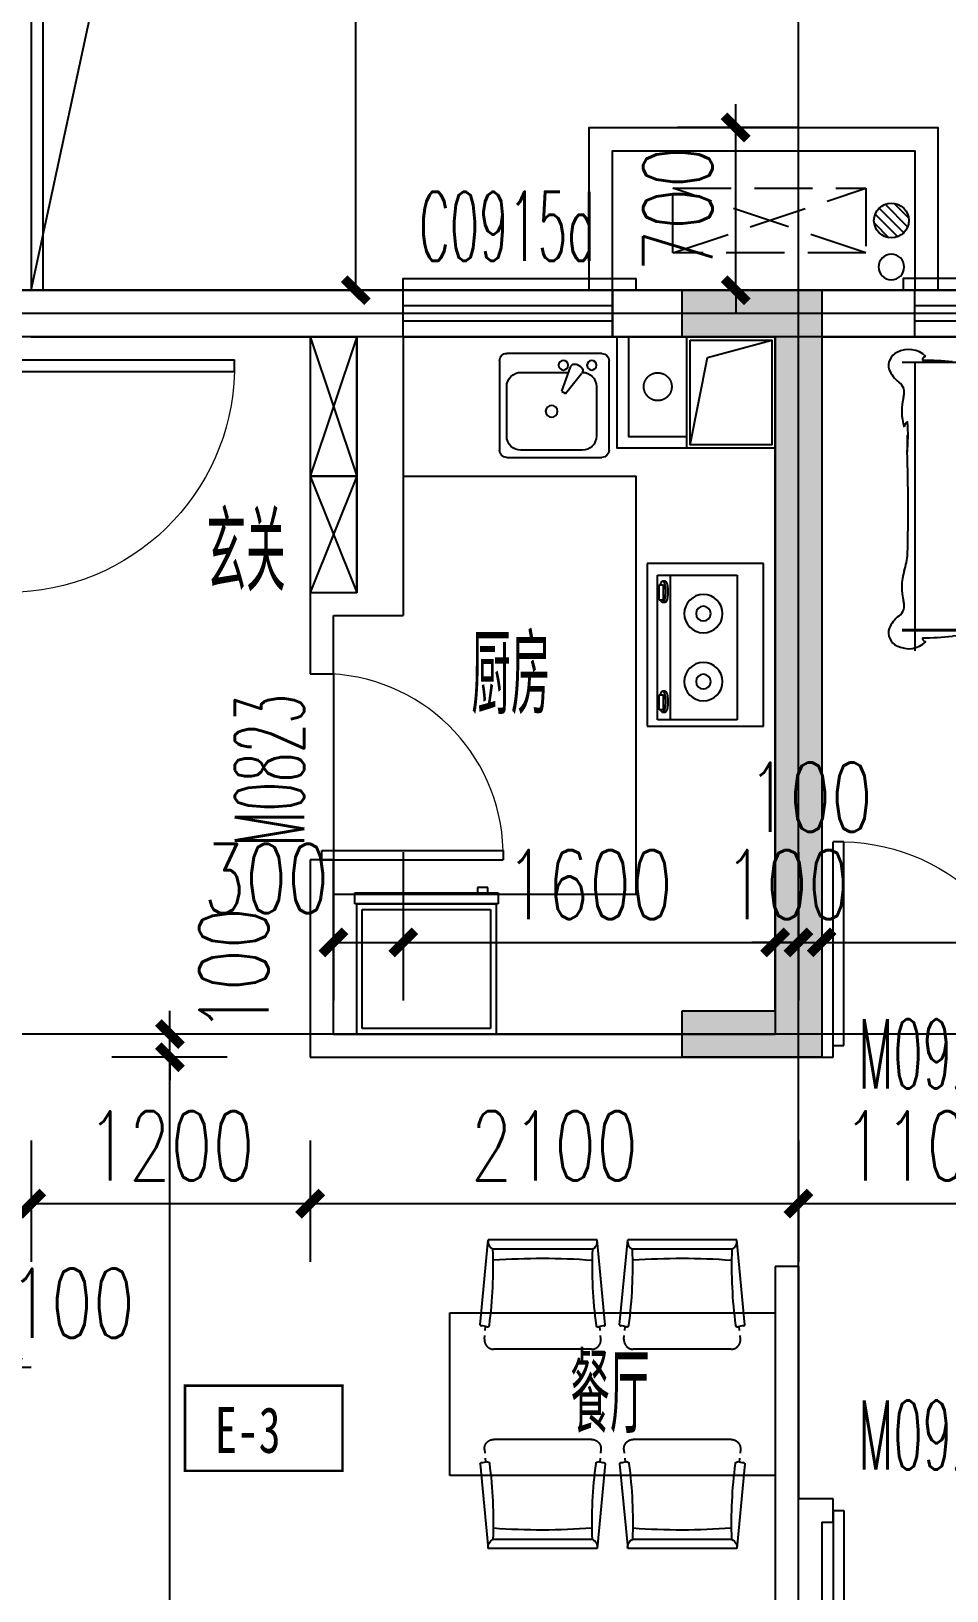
# Model space of a CAD drawing. Extents: x -129588 to 17450, y 1144 to 109436.
# Drawn here: x -37214 to -33276, y 19103 to 25813 of the extents above; entities that cross this region are included whole.
import ezdxf

# ---------------------------------------------------------------- set-up
doc = ezdxf.new("R2010")
doc.units = 0
doc.header["$LTSCALE"] = 1000
doc.header["$MEASUREMENT"] = 0
doc.linetypes.add('DASH', pattern=[0.35, 0.25, -0.1])
doc.linetypes.add('PS', pattern=[3200, 1500, -200, 1500])
for name, color, linetype in [('_S-空调立管', 7, 'Continuous'), ('A-Lvtry', 5, 'Continuous'), ('A-洞口', 105, 'Continuous'), ('A-烟气道', 105, 'Continuous'), ('A-空调室外机', 5, 'DASH'), ('A-第三道尺寸线', 105, 'Continuous'), ('A-线脚看线', 9, 'Continuous'), ('DOTE', 16, 'Continuous'), ('NL', 5, 'Continuous'), ('PS', 6, 'PS'), ('PUB_HATCH', 8, 'Continuous'), ('PUB_TEXT', 7, 'Continuous'), ('WALL', 2, 'Continuous'), ('WINDOW', 4, 'Continuous'), ('WINDOW_TEXT', 7, 'Continuous'), ('剪力墙', 6, 'Continuous'), ('商业', 2, 'Continuous'), ('户型标示', 7, 'Continuous'), ('栏杆', 142, 'Continuous')]:
    doc.layers.add(name, color=color, linetype=linetype)
for name, color, linetype, plot in [('A-area(算全面积)', 21, 'Continuous', False), ('A-area(算半面积)', 23, 'Continuous', False), ('A-FUR', 8, 'Continuous', False)]:
    doc.layers.add(name, color=color, linetype=linetype, plot=plot)
doc.styles.add('_TCH_DIM_T3', font='SIMPLEX.shx', dxfattribs={"width": 0.705882, "bigfont": 'GBCBIG.shx'})
doc.styles.add('_TCH_WINDOW', font='SIMPLEX.shx', dxfattribs={"width": 0.7, "height": 3.5, "bigfont": 'GBCBIG.shx'})
doc.styles.get("Standard").update_dxf_attribs({"font": 'gbenor.shx', "width": 0.7, "bigfont": 'gbcbig.shx'})
doc.styles.add('黑体', font='simhei.ttf', dxfattribs={"width": 0.7})
doc.dimstyles.new('_TCH_ARCH&&100', dxfattribs={"dimtxt": 297.5, "dimasz": 100, "dimexe": 250, "dimexo": 300, "dimgap": 100, "dimtad": 1, "dimdec": 0, "dimzin": 0, "dimdsep": 46, "dimtxsty": '_TCH_DIM_T3', "dimblk": 'ARCHTICK', "dimcen": 0.09, "dimclrt": 7, "dimazin": 2, "dimtfac": 1, "dimtdec": 0, "dimtix": 1, "dimtmove": 2, "dimatfit": 3, "dimfxl": 0, "dimtolj": 1, "dimtzin": 0, "dimarcsym": 0})

# ---------------------------------------------------------------- blocks, each defined once
blk = doc.blocks.new('jgjlq030328')
at = {"layer": 'PUB_HATCH'}
blk.add_hatch(color=256, dxfattribs=at).paths.add_polyline_path([(-280735, 13911.9), (-280335, 13911.9), (-280335, 16811.9), (-280735, 16811.9), (-280735, 17011.9), (-280135, 17011.9), (-280135, 13711.9), (-280335, 13711.9), (-280735, 13711.9)])
at = {"layer": '剪力墙'}
blk.add_lwpolyline([(-280735, 13911.9), (-280335, 13911.9), (-280335, 16811.9), (-280735, 16811.9), (-280735, 17011.9), (-280135, 17011.9), (-280135, 13711.9), (-280335, 13711.9), (-280735, 13711.9)], close=True, dxfattribs=at)
blk = doc.blocks.new('zhouxianssceng0329')
at = {"layer": 'DOTE'}
for p, q in [((-33913.7, 132089.9), (-33913.7, 156469.4)), ((-3313.7, 143398.2), (-44988.6, 143398.2)), ((5501.3, 143298.2), (-44988.6, 143298.2)), ((5501.3, 140298.2), (-44988.6, 140298.2))]:
    blk.add_line(p, q, dxfattribs=at)
blk = doc.blocks.new('_ArchTick')
at = {"color": 0, "linetype": 'ByBlock', "const_width": 0.4}
blk.add_lwpolyline([(-0.5, -0.5), (0.5, 0.5)], dxfattribs=at)
blk = doc.blocks.new('*D1005')
at = {"layer": 'A-第三道尺寸线', "color": 0, "lineweight": -2, "transparency": 16777216}
for p, q in [((-1470.7, 164566.5), (-1470.7, 165151.6)), ((-1370.7, 164566.5), (-1370.7, 165151.6)), ((-1470.7, 164901.6), (-1570.7, 164901.6)), ((-1470.7, 164901.6), (-1370.7, 164901.6)), ((-1370.7, 164901.6), (-1270.7, 164901.6))]:
    blk.add_line(p, q, dxfattribs=at)
at = {"layer": 'Defpoints', "color": 0, "transparency": 16777216}
for p in [(-1370.7, 164901.6), (-1470.7, 164266.5), (-1370.7, 164266.5)]:
    blk.add_point(p, dxfattribs=at)
at = {"layer": 'A-第三道尺寸线', "color": 0, "lineweight": -2, "transparency": 16777216, "xscale": 100, "yscale": 100, "zscale": 100}
blk.add_blockref('_ArchTick', (-1470.7, 164901.6), dxfattribs=at)
at = {"layer": 'A-第三道尺寸线', "color": 0, "lineweight": -2, "transparency": 16777216, "xscale": 100, "yscale": 100, "zscale": 100, "rotation": 180}
blk.add_blockref('_ArchTick', (-1370.7, 164901.6), dxfattribs=at)
at = {"layer": 'A-第三道尺寸线', "color": 7, "transparency": 16777216, "insert": (-1095.7, 165176.6), "char_height": 297.5, "attachment_point": 5, "style": '_TCH_DIM_T3'}
blk.add_mtext('\\A1;100', dxfattribs=at)
blk = doc.blocks.new('zt1')
at = {"layer": 'A-Lvtry', "linetype": 'Continuous'}
for p, q in [((-700, 0), (0, 0)), ((-700, -500), (-700, 0)), ((0, 0), (0, -500)), ((0, -500), (-700, -500))]:
    blk.add_line(p, q, dxfattribs=at)
at = {"layer": 'A-Lvtry'}
for p, q in [((-673.5, -113.1), (-673.5, -455.5)), ((-50.7, -113.1), (-673.5, -113.1)), ((-50.7, -455.5), (-50.7, -113.1)), ((-673.5, -399.8), (-50.7, -399.8)), ((-673.5, -455.5), (-50.7, -455.5)), ((-640.9, -422.1), (-640.8, -433.8)), ((-565.7, -431.5), (-630.4, -431.5)), ((-630.4, -431.5), (-630.4, -448.2)), ((-630.4, -448.2), (-565.7, -448.2)), ((-565.7, -448.2), (-565.7, -431.5)), ((-549.1, -423.2), (-549.1, -433.7)), ((-167.9, -422.1), (-167.8, -433.8)), ((-157.4, -431.5), (-157.4, -448.2)), ((-92.7, -431.5), (-157.4, -431.5)), ((-157.4, -448.2), (-92.7, -448.2)), ((-92.7, -448.2), (-92.7, -431.5)), ((-76.1, -423.2), (-76.1, -433.7))]:
    blk.add_line(p, q, dxfattribs=at)
for points in [[(-549.1, -423.2, 0.259034), (-551, -419.8, 0.076276), (-562.5, -414.9, 0.036515), (-576.1, -412.4, 0.026615), (-594.9, -411.4, 0.026615), (-613.8, -412.4, 0.036515), (-627.3, -414.9, 0.076276), (-638.9, -419.8, 0.259034), (-640.8, -423.2, 0.078462), (-640.6, -424.5, 0.056762)], [(-549.1, -433.7, 0.259034), (-551, -430.3, 0.076276), (-562.5, -425.4, 0.036515), (-576.1, -422.9, 0.026615), (-594.9, -421.9, 0.026615), (-613.8, -422.9, 0.036515), (-627.3, -425.4, 0.076276), (-638.9, -430.3, 0.259034), (-640.8, -433.7, 0.259034), (-638.9, -437.2, 0.056762), (-630.4, -441.2, 0.036515)], [(-565.7, -442.9, 0.008736), (-562.5, -442.1, 0.076276), (-551, -437.2, 0.259034), (-549.1, -433.7, 0.259034)], [(-76.1, -423.2, 0.259034), (-78, -419.8, 0.076276), (-89.5, -414.9, 0.036515), (-103.1, -412.4, 0.026615), (-121.9, -411.4, 0.026615), (-140.8, -412.4, 0.036515), (-154.3, -414.9, 0.076276), (-165.9, -419.8, 0.259034), (-167.8, -423.2, 0.078462), (-167.6, -424.5, 0.056762)], [(-76.1, -433.7, 0.259034), (-78, -430.3, 0.076276), (-89.5, -425.4, 0.036515), (-103.1, -422.9, 0.026615), (-121.9, -421.9, 0.026615), (-140.8, -422.9, 0.036515), (-154.3, -425.4, 0.076276), (-165.9, -430.3, 0.259034), (-167.8, -433.7, 0.259034), (-165.9, -437.2, 0.056762), (-157.4, -441.2, 0.036515)], [(-92.7, -442.9, 0.008736), (-89.5, -442.1, 0.076276), (-78, -437.2, 0.259034), (-76.1, -433.7, 0.259034)]]:
    blk.add_lwpolyline(points, format="xyb", dxfattribs=at)
at = {"layer": 'A-Lvtry', "linetype": 'Continuous'}
for centre, radius in [((-508.4, -258.5), 82.5), ((-215.8, -258.5), 82.5), ((-508.4, -258.5), 31.6), ((-215.8, -258.5), 31.6)]:
    blk.add_circle(centre, radius, dxfattribs=at)
at = {"layer": 'A-Lvtry', "width": 0.8, "flags": 9}
for tag in ['YSIZE', 'XSIZE']:
    blk.add_attdef(tag, (-350, 0), '', height=0.5, dxfattribs=at)
blk = doc.blocks.new('t4')
at = {"layer": 'A-Lvtry'}
for p, q in [((3876545.3, 2552259.6), (3876931.4, 2552259.6)), ((3876514.8, 2551819.5), (3876514.8, 2552229.1)), ((3876819.6, 2552205.6), (3876606.3, 2552205.6)), ((3876961.9, 2552229.1), (3876961.9, 2551819.5)), ((3876545.3, 2552144.6), (3876545.3, 2551880.5)), ((3876790.3, 2552072.2), (3876875.1, 2552142)), ((3876913.8, 2552122.3), (3876905.6, 2552136.5)), ((3876800.4, 2552054.6), (3876790.3, 2552072.2)), ((3876903.3, 2552093.1), (3876800.4, 2552054.6)), ((3876880.6, 2551880.5), (3876880.6, 2552084.6)), ((3876931.4, 2551789), (3876545.3, 2551789)), ((3876606.3, 2551819.5), (3876819.6, 2551819.5))]:
    blk.add_line(p, q, dxfattribs=at)
for centre, major_axis, start_param, end_param in [((3876545.3, 2552229.1), (-21.6, 21.6), -0.785398, 0.785398), ((3876931.4, 2552229.1), (-21.6, 21.6), 3.926991, 5.497787), ((3876606.3, 2552144.6), (-43.1, 43.1), -0.785398, 0.785398), ((3876819.6, 2552144.6), (43.1, 43.1), 5.497787, 7.068583), ((3876911.1, 2552185.3), (-14.4, 14.4), 4.712389, 10.995574), ((3876888, 2552126.3), (14.4, 14.4), 6.021386, 7.757331), ((3876896.2, 2552112.2), (-14.4, 14.4), 2.714645, 4.45059), ((3876911.1, 2552063.4), (14.4, 14.4), 6.283185283893945, 12.56637059107353), ((3876713, 2552012.6), (18, 18), 6.283185283897186, 12.56637059107677), ((3876606.3, 2551880.5), (-43.1, 43.1), 0.785398, 2.356194), ((3876819.6, 2551880.5), (-43.1, 43.1), 2.356194, 3.926991), ((3876545.3, 2551819.5), (21.6, 21.6), 2.356194, 3.926991), ((3876931.4, 2551819.5), (-21.6, 21.6), 2.356194, 3.926991)]:
    blk.add_ellipse(centre, major_axis=major_axis, ratio=1, start_param=start_param, end_param=end_param, dxfattribs=at)
blk = doc.blocks.new('BX1')
at = {"layer": 'A-Lvtry'}
for p, q in [((-560, 8), (-607.7, 8)), ((-607.7, 8), (-607.7, -608)), ((-560, -608), (-560, 8)), ((0, 0), (-560, 0)), ((0, -600), (0, 0)), ((-560, 0), (-560, -600)), ((-24, -24), (-536, -24)), ((-536, -24), (-536, -576)), ((-24, -576), (-24, -24)), ((-631.1, -564.3), (-631.1, -520)), ((-631.1, -520), (-607.7, -520)), ((-607.7, -520), (-607.7, -564.3)), ((-607.7, -564.3), (-631.1, -564.3)), ((-560, -600), (0, -600)), ((-536, -576), (-24, -576)), ((-607.7, -608), (-560, -608))]:
    blk.add_line(p, q, dxfattribs=at)
blk = doc.blocks.new('QWER34324')
at = {"layer": 'A-FUR'}
for p, q in [((-500, 0), (0, 0)), ((-40, -1200), (-40, 0)), ((-40, 0), (0, 0)), ((0, 0), (0, -1200)), ((-40, -11.5), (-2054.4, -11.5)), ((-40, -11.5), (-2054.4, -11.5)), ((-1999.7, -11.5), (-1999.7, -1251.2)), ((-608.2, -11.5), (-1552.4, -1182.5)), ((-575.1, -11.5), (-1363.6, -1208.2)), ((-570.6, -11.5), (-570.6, -144)), ((-519.8, -11.5), (-519.8, -134.5)), ((-63, -1125.7), (-63, -109.1)), ((-678.3, -172.7), (-678.3, -1028.2)), ((-336.3, -1028.2), (-336.3, -172.7)), ((-570.6, -1040.9), (-570.6, -1208.2)), ((-519.8, -1050.4), (-519.8, -1208.2)), ((-473.4, -1060.8), (-473.4, -1125.7)), ((-40, -1161.5), (-2054.4, -1161.5)), ((-40, -1165.5), (-2054.4, -1165.5)), ((0, -1200), (-500, -1200)), ((0, -1200), (-40, -1200))]:
    blk.add_line(p, q, dxfattribs=at)
for centre, radius, start, end in [((-2050.6, -24), 61.8, 114.65516, 197.05817), ((-2025.4, -60.8), 106, 45.78413, 118.72126), ((-1950.6, -0.8), 16, 93.39574, 183.44183), ((-1636.1, 205.2), 209.3, 267.15615, 297.45765), ((-1447.1, -169), 209.9, 87.96316, 116.12762), ((-1430.8, -151), 192, 63.04698, 92.64916), ((-1225.8, 355.3), 355.3, 250.60635, 272.32801), ((-1221.3, -2275.3), 2275.6, 85.96877, 89.74947), ((-1983, 13.6), 138.4, 203.70607, 231.95597), ((-1965.7, -1216.9), 1215.2, 83.96781, 90.04075), ((-1770.2, 1149.8), 1160.2, 266.64954, 276.11997), ((-909.2, 1295.3), 1309.4, 263.33019, 272.35813), ((-778.2, -1523.7), 1512.6, 87.0776, 92.9224), ((-655.9, 791.2), 805.5, 266.782, 275.59148), ((-480.7, -586.2), 583.8, 86.03666, 99.53314), ((-58.4, -703), 749.3, 113.83469, 131.46224), ((532.5, -1280), 1548.8, 124.57489, 131.88808), ((-774.9, -21402.4), 21401.2, 88.49238, 89.10433), ((-1546.8, -1386.7), 1810.6, 37.31306, 49.42063), ((-689.8, -564.3), 637.9, 26.40883, 59.00025), ((-160, -2948.1), 2939.9, 87.66163, 91.01156), ((-2098.3, -139.8), 53.6, 340.23108, 55.86441), ((-268.2, -607.5), 539, 67.62117, 92.10241), ((-1819.9, -219), 236, 164.99871, 197.18078), ((-507.3, -588.1), 449.1, 67.62117, 112.37883), ((-2002.9, -297.8), 43.4, 129.07345, 167.94605), ((-2962.5, -319.7), 933.9, 354.95264, 3.41649), ((-1219.9, -370.7), 812.7, 176.67233, 181.72422), ((-3003.8, -350.3), 972.9, 356.95871, 1.57587), ((-605.2, 111.5), 625, 295.48, 321.15009), ((-9950.5, -649.5), 7922.3, 358.6733, 1.8401), ((-7673.2, -3674.4), 8087.9, 20.45865, 24.04845), ((-2329.2, -812.3), 299.6, 341.30518, 356.04213), ((-1523.8, 282.7), 1810.6, 309.96455, 322.68694), ((-666.8, -563.7), 637.9, 300.99975, 333.59117), ((-1819.9, -978), 236, 162.81922, 195.00129), ((-2098.3, -1057.2), 53.6, 304.13559, 19.76892), ((-507.3, -612.9), 449.1, 247.62117, 292.37883), ((-35.4, -425), 749.3, 237.46377, 246.16531), ((555.5, 176), 1548.8, 231.63721, 235.42511), ((-1983, -1210.6), 138.4, 128.04403, 156.29393), ((-268.2, -627.3), 539, 247.62117, 292.37883), ((-2050.6, -1173), 61.8, 162.94183, 245.34484), ((-1950.6, -1196.2), 16, 176.55817, 266.60426), ((-1965.7, 19.9), 1215.2, 269.95925, 276.03219), ((-1770.2, -2346.8), 1160.2, 83.88003, 93.35046), ((-1636.1, -1402.2), 209.3, 62.54235, 92.84385), ((-1225.8, -1552.3), 355.3, 87.67199, 109.39365), ((-1221.3, 1078.3), 2275.6, 270.25053, 274.03123), ((-909.2, -2492.3), 1309.4, 87.64187, 96.66981), ((-778.2, 326.7), 1512.6, 267.0776, 272.9224), ((-655.9, -1988.2), 805.5, 84.40852, 93.218), ((-480.7, -610.8), 583.8, 260.46686, 273.96334), ((-774.9, 20205.4), 21401.2, 270.89567, 271.50762), ((-160, 1751.1), 2939.9, 268.98844, 272.33837), ((-2025.4, -1136.2), 106, 241.27874, 314.21587), ((-1447.1, -1028), 209.9, 243.87238, 272.03684), ((-1430.8, -1046), 192, 267.35084, 296.95302)]:
    blk.add_arc(centre, radius, start, end, dxfattribs=at)
blk = doc.blocks.new('chair4')
at = {"ltscale": 20}
for p, q in [((-364.8, 269), (0, 234.3)), ((-388.8, 247), (-371.7, 245.5)), ((-40, 213.8), (-40, -213.8)), ((0, 234.3), (0, -234.3)), ((-388.8, -247), (-371.7, -245.5)), ((-364.8, -269), (0, -234.3))]:
    blk.add_line(p, q, dxfattribs=at)
at = {"linetype": 'DASH', "ltscale": 200}
for p, q in [((-470, 210.5), (-470, -210.5)), ((-426.4, 250.4), (-410.4, 248.9)), ((-426.4, -250.4), (-410.4, -248.9))]:
    blk.add_line(p, q, dxfattribs=at)
at = {"ltscale": 20, "extrusion": (0, 0, -1)}
for centre, major_axis, ratio, start_param, end_param in [((-365.2, 265), (2.83, 2.83), 1, 3.91608, 5.586837), ((-365.9, 237.3), (5.66, -5.66), 1, 0.914477, 2.702691), ((-440.3, 264.1), (50.3, 50.3), 1, 0.774487, 1.131895), ((-124.5, 1886.5), (-1792.2, 85), 0.932857, 4.621064, 4.803714), ((-2032.8, -2.5), (-3, 2384.1), 0.819086, 1.481782, 1.659811), ((-6.5, 197.7), (26.3, 26.3), 1, 4.375488, 5.671939), ((-365.9, -237.3), (5.66, 5.66), 1, 3.580494, 5.368708), ((-440.3, -264.1), (50.3, -50.3), 1, -1.131895, -0.774487), ((-365.2, -265), (2.83, -2.83), 1, 0.696349, 2.367105), ((-124.5, -1886.5), (1792.2, 85), 0.932857, 4.621064, 4.803714), ((-6.5, -197.7), (26.3, 26.3), 1, 2.182042, 3.478494)]:
    blk.add_ellipse(centre, major_axis=major_axis, ratio=ratio, start_param=start_param, end_param=end_param, dxfattribs=at)
at = {"linetype": 'DASH', "ltscale": 200, "extrusion": (0, 0, -1)}
for centre, start_param, end_param in [((-430, 210.5), 3.926991, 5.586837), ((-430, -210.5), 2.267145, 3.926991)]:
    blk.add_ellipse(centre, major_axis=(28.3, 28.3), ratio=1, start_param=start_param, end_param=end_param, dxfattribs=at)
blk = doc.blocks.new('canzhuo01')
for p, q in [((38356.8, 175032.9), (36956.8, 175032.9)), ((38356.8, 174332.9), (38356.8, 175032.9)), ((36956.8, 174332.9), (38356.8, 174332.9))]:
    blk.add_line(p, q)
at = {"extrusion": (0, 0, -1), "xscale": -1, "zscale": -1, "rotation": 270}
for p in [(-37356.8, 175346.8), (-37956.8, 175346.8)]:
    blk.add_blockref('chair4', p, dxfattribs=at)
at = {"xscale": -1, "rotation": 90}
for p in [(37356.8, 174018.9), (37956.8, 174018.9)]:
    blk.add_blockref('chair4', p, dxfattribs=at)
blk = doc.blocks.new('ktswaj')
at = {"linetype": 'DASH'}
blk.add_lwpolyline([(15990.1, 179082.6), (15990.1, 178253.3), (16268.4, 178253.3), (16268.4, 179082.6)], close=True, dxfattribs=at)
for points in [[(15990.1, 179082.6), (16268.4, 178253.3)], [(15990.1, 178253.3), (16268.4, 179082.6)]]:
    blk.add_lwpolyline(points, dxfattribs=at)
blk = doc.blocks.new('$DorLib2D$00000001')
for p, q in [((0.45, 0.975), (0.5, 0.975)), ((0.45, 0), (0.45, 0.975)), ((0.5, 0), (0.5, 0.975)), ((0.5, 0), (0.45, 0))]:
    blk.add_line(p, q)
at = {"lineweight": 13}
blk.add_arc((0.475, 0), 0.975, 91.46928, 180, dxfattribs=at)
blk = doc.blocks.new('$TCHSYS$WIN2D')
for p, q in [((-0.5, 0.5), (0.5, 0.5)), ((-0.5, 0.5), (-0.5, -0.5)), ((0.5, 0.5), (0.5, -0.5)), ((0.5, 0.1667), (-0.5, 0.1667)), ((0.5, -0.1667), (-0.5, -0.1667)), ((-0.5, -0.5), (0.5, -0.5))]:
    blk.add_line(p, q)
blk = doc.blocks.new('*D1027')
at = {"layer": 'A-第三道尺寸线', "color": 0, "lineweight": -2, "transparency": 16777216}
for p, q in [((5804.3, 166334.8), (5804.3, 166434.8)), ((6050.3, 166334.8), (5554.3, 166334.8)), ((5804.3, 166234.8), (5804.3, 166334.8)), ((6050.3, 166234.8), (5554.3, 166234.8)), ((5804.3, 166234.8), (5804.3, 166134.8))]:
    blk.add_line(p, q, dxfattribs=at)
at = {"layer": 'Defpoints', "color": 0, "transparency": 16777216}
for p in [(5804.3, 166334.8), (6350.3, 166334.8), (6350.3, 166234.8)]:
    blk.add_point(p, dxfattribs=at)
at = {"layer": 'A-第三道尺寸线', "color": 0, "lineweight": -2, "transparency": 16777216, "xscale": 100, "yscale": 100, "zscale": 100}
for p, rotation in [((5804.3, 166334.8), 270), ((5804.3, 166234.8), 90)]:
    blk.add_blockref('_ArchTick', p, dxfattribs=dict(at, rotation=rotation))
at = {"layer": 'A-第三道尺寸线', "color": 7, "transparency": 16777216, "insert": (6079.3, 166609.8), "char_height": 297.5, "attachment_point": 5, "rotation": 90, "style": '_TCH_DIM_T3'}
blk.add_mtext('\\A1;100', dxfattribs=at)
blk = doc.blocks.new('*D1028')
at = {"layer": 'A-第三道尺寸线', "color": 0, "lineweight": -2, "transparency": 16777216}
for p, q in [((6050.3, 166234.8), (5554.3, 166234.8)), ((5804.3, 160734.8), (5804.3, 166234.8)), ((6050.3, 160734.8), (5554.3, 160734.8))]:
    blk.add_line(p, q, dxfattribs=at)
at = {"layer": 'Defpoints', "color": 0, "transparency": 16777216}
for p in [(5804.3, 166234.8), (6350.3, 166234.8), (6350.3, 160734.8)]:
    blk.add_point(p, dxfattribs=at)
at = {"layer": 'A-第三道尺寸线', "color": 0, "lineweight": -2, "transparency": 16777216, "xscale": 100, "yscale": 100, "zscale": 100}
for p, rotation in [((5804.3, 166234.8), 90), ((5804.3, 160734.8), 270)]:
    blk.add_blockref('_ArchTick', p, dxfattribs=dict(at, rotation=rotation))
at = {"layer": 'A-第三道尺寸线', "color": 7, "transparency": 16777216, "insert": (5555.6, 163484.8), "char_height": 297.5, "attachment_point": 5, "rotation": 90, "style": '_TCH_DIM_T3'}
blk.add_mtext('\\A1;5500', dxfattribs=at)
blk = doc.blocks.new('*D1036')
at = {"layer": 'A-第三道尺寸线', "color": 0, "lineweight": -2, "transparency": 16777216}
for p, q in [((8507.6, 165876.3), (8507.6, 165355.1)), ((9607.6, 165876.3), (9607.6, 165355.1)), ((8507.6, 165605.1), (9607.6, 165605.1))]:
    blk.add_line(p, q, dxfattribs=at)
at = {"layer": 'Defpoints', "color": 0, "transparency": 16777216}
for p in [(8507.6, 166176.3), (9607.6, 166176.3), (9607.6, 165605.1)]:
    blk.add_point(p, dxfattribs=at)
at = {"layer": 'A-第三道尺寸线', "color": 0, "lineweight": -2, "transparency": 16777216, "xscale": 100, "yscale": 100, "zscale": 100, "rotation": 180}
blk.add_blockref('_ArchTick', (8507.6, 165605.1), dxfattribs=at)
at = {"layer": 'A-第三道尺寸线', "color": 0, "lineweight": -2, "transparency": 16777216, "xscale": 100, "yscale": 100, "zscale": 100}
blk.add_blockref('_ArchTick', (9607.6, 165605.1), dxfattribs=at)
at = {"layer": 'A-第三道尺寸线', "color": 7, "transparency": 16777216, "insert": (9057.6, 165853.8), "char_height": 297.5, "attachment_point": 5, "style": '_TCH_DIM_T3'}
blk.add_mtext('\\A1;1100', dxfattribs=at)
blk = doc.blocks.new('*D1037')
at = {"layer": 'A-第三道尺寸线', "color": 0, "lineweight": -2, "transparency": 16777216}
for p, q in [((6407.6, 165876.3), (6407.6, 165355.1)), ((8507.6, 165876.3), (8507.6, 165355.1)), ((6407.6, 165605.1), (8507.6, 165605.1))]:
    blk.add_line(p, q, dxfattribs=at)
at = {"layer": 'Defpoints', "color": 0, "transparency": 16777216}
for p in [(6407.6, 166176.3), (8507.6, 166176.3), (8507.6, 165605.1)]:
    blk.add_point(p, dxfattribs=at)
at = {"layer": 'A-第三道尺寸线', "color": 0, "lineweight": -2, "transparency": 16777216, "xscale": 100, "yscale": 100, "zscale": 100, "rotation": 180}
blk.add_blockref('_ArchTick', (6407.6, 165605.1), dxfattribs=at)
at = {"layer": 'A-第三道尺寸线', "color": 0, "lineweight": -2, "transparency": 16777216, "xscale": 100, "yscale": 100, "zscale": 100}
blk.add_blockref('_ArchTick', (8507.6, 165605.1), dxfattribs=at)
at = {"layer": 'A-第三道尺寸线', "color": 7, "transparency": 16777216, "insert": (7457.6, 165853.8), "char_height": 297.5, "attachment_point": 5, "style": '_TCH_DIM_T3'}
blk.add_mtext('\\A1;2100', dxfattribs=at)
blk = doc.blocks.new('*D1038')
at = {"layer": 'A-第三道尺寸线', "color": 0, "lineweight": -2, "transparency": 16777216}
for p, q in [((5207.6, 165876.3), (5207.6, 165355.1)), ((6407.6, 165876.3), (6407.6, 165355.1)), ((5207.6, 165605.1), (6407.6, 165605.1))]:
    blk.add_line(p, q, dxfattribs=at)
at = {"layer": 'Defpoints', "color": 0, "transparency": 16777216}
for p in [(5207.6, 166176.3), (6407.6, 166176.3), (6407.6, 165605.1)]:
    blk.add_point(p, dxfattribs=at)
at = {"layer": 'A-第三道尺寸线', "color": 0, "lineweight": -2, "transparency": 16777216, "xscale": 100, "yscale": 100, "zscale": 100, "rotation": 180}
blk.add_blockref('_ArchTick', (5207.6, 165605.1), dxfattribs=at)
at = {"layer": 'A-第三道尺寸线', "color": 0, "lineweight": -2, "transparency": 16777216, "xscale": 100, "yscale": 100, "zscale": 100}
blk.add_blockref('_ArchTick', (6407.6, 165605.1), dxfattribs=at)
at = {"layer": 'A-第三道尺寸线', "color": 7, "transparency": 16777216, "insert": (5807.6, 165853.8), "char_height": 297.5, "attachment_point": 5, "style": '_TCH_DIM_T3'}
blk.add_mtext('\\A1;1200', dxfattribs=at)
blk = doc.blocks.new('*D1040')
at = {"layer": 'A-第三道尺寸线', "color": 0, "lineweight": -2, "transparency": 16777216}
for p, q in [((6507.6, 167117.3), (6507.6, 166479.1)), ((6807.6, 167117.3), (6807.6, 166479.1)), ((6507.6, 166729.1), (6807.6, 166729.1))]:
    blk.add_line(p, q, dxfattribs=at)
at = {"layer": 'Defpoints', "color": 0, "transparency": 16777216}
for p in [(6507.6, 167417.3), (6807.6, 167417.3), (6807.6, 166729.1)]:
    blk.add_point(p, dxfattribs=at)
at = {"layer": 'A-第三道尺寸线', "color": 0, "lineweight": -2, "transparency": 16777216, "xscale": 100, "yscale": 100, "zscale": 100, "rotation": 180}
blk.add_blockref('_ArchTick', (6507.6, 166729.1), dxfattribs=at)
at = {"layer": 'A-第三道尺寸线', "color": 0, "lineweight": -2, "transparency": 16777216, "xscale": 100, "yscale": 100, "zscale": 100}
blk.add_blockref('_ArchTick', (6807.6, 166729.1), dxfattribs=at)
at = {"layer": 'A-第三道尺寸线', "color": 7, "transparency": 16777216, "insert": (6218.6, 167004.1), "char_height": 297.5, "attachment_point": 5, "style": '_TCH_DIM_T3'}
blk.add_mtext('\\A1;300', dxfattribs=at)
blk = doc.blocks.new('*D1041')
at = {"layer": 'A-第三道尺寸线', "color": 0, "lineweight": -2, "transparency": 16777216}
for p, q in [((6807.6, 167117.3), (6807.6, 166479.1)), ((8407.6, 167117.3), (8407.6, 166479.1)), ((6807.6, 166729.1), (8407.6, 166729.1))]:
    blk.add_line(p, q, dxfattribs=at)
at = {"layer": 'Defpoints', "color": 0, "transparency": 16777216}
for p in [(6807.6, 167417.3), (8407.6, 167417.3), (8407.6, 166729.1)]:
    blk.add_point(p, dxfattribs=at)
at = {"layer": 'A-第三道尺寸线', "color": 0, "lineweight": -2, "transparency": 16777216, "xscale": 100, "yscale": 100, "zscale": 100, "rotation": 180}
blk.add_blockref('_ArchTick', (6807.6, 166729.1), dxfattribs=at)
at = {"layer": 'A-第三道尺寸线', "color": 0, "lineweight": -2, "transparency": 16777216, "xscale": 100, "yscale": 100, "zscale": 100}
blk.add_blockref('_ArchTick', (8407.6, 166729.1), dxfattribs=at)
at = {"layer": 'A-第三道尺寸线', "color": 7, "transparency": 16777216, "insert": (7607.6, 166977.8), "char_height": 297.5, "attachment_point": 5, "style": '_TCH_DIM_T3'}
blk.add_mtext('\\A1;1600', dxfattribs=at)
blk = doc.blocks.new('*D1042')
at = {"layer": 'A-第三道尺寸线', "color": 0, "lineweight": -2, "transparency": 16777216}
for p, q in [((8407.6, 167117.3), (8407.6, 166479.1)), ((8507.6, 167117.3), (8507.6, 166479.1)), ((8407.6, 166729.1), (8307.6, 166729.1)), ((8407.6, 166729.1), (8507.6, 166729.1)), ((8507.6, 166729.1), (8607.6, 166729.1))]:
    blk.add_line(p, q, dxfattribs=at)
at = {"layer": 'Defpoints', "color": 0, "transparency": 16777216}
for p in [(8407.6, 167417.3), (8507.6, 167417.3), (8507.6, 166729.1)]:
    blk.add_point(p, dxfattribs=at)
at = {"layer": 'A-第三道尺寸线', "color": 0, "lineweight": -2, "transparency": 16777216, "xscale": 100, "yscale": 100, "zscale": 100}
blk.add_blockref('_ArchTick', (8407.6, 166729.1), dxfattribs=at)
at = {"layer": 'A-第三道尺寸线', "color": 0, "lineweight": -2, "transparency": 16777216, "xscale": 100, "yscale": 100, "zscale": 100, "rotation": 180}
blk.add_blockref('_ArchTick', (8507.6, 166729.1), dxfattribs=at)
at = {"layer": 'A-第三道尺寸线', "color": 7, "transparency": 16777216, "insert": (8457.6, 166977.8), "char_height": 297.5, "attachment_point": 5, "style": '_TCH_DIM_T3'}
blk.add_mtext('\\A1;100', dxfattribs=at)
blk = doc.blocks.new('*D1043')
at = {"layer": 'A-第三道尺寸线', "color": 0, "lineweight": -2, "transparency": 16777216}
for p, q in [((8507.6, 167117.3), (8507.6, 166479.1)), ((8607.6, 167117.3), (8607.6, 166479.1)), ((8507.6, 166729.1), (8407.6, 166729.1)), ((8507.6, 166729.1), (8607.6, 166729.1)), ((8607.6, 166729.1), (8707.6, 166729.1))]:
    blk.add_line(p, q, dxfattribs=at)
at = {"layer": 'Defpoints', "color": 0, "transparency": 16777216}
for p in [(8507.6, 167417.3), (8607.6, 167417.3), (8607.6, 166729.1)]:
    blk.add_point(p, dxfattribs=at)
at = {"layer": 'A-第三道尺寸线', "color": 0, "lineweight": -2, "transparency": 16777216, "xscale": 100, "yscale": 100, "zscale": 100}
blk.add_blockref('_ArchTick', (8507.6, 166729.1), dxfattribs=at)
at = {"layer": 'A-第三道尺寸线', "color": 0, "lineweight": -2, "transparency": 16777216, "xscale": 100, "yscale": 100, "zscale": 100, "rotation": 180}
blk.add_blockref('_ArchTick', (8607.6, 166729.1), dxfattribs=at)
at = {"layer": 'A-第三道尺寸线', "color": 7, "transparency": 16777216, "insert": (8557.6, 167354.1), "char_height": 297.5, "attachment_point": 5, "style": '_TCH_DIM_T3'}
blk.add_mtext('\\A1;100', dxfattribs=at)
blk = doc.blocks.new('*D1044')
at = {"layer": 'A-第三道尺寸线', "color": 0, "lineweight": -2, "transparency": 16777216}
for p, q in [((8607.6, 167117.3), (8607.6, 166479.1)), ((11007.6, 167117.3), (11007.6, 166479.1)), ((8607.6, 166729.1), (11007.6, 166729.1))]:
    blk.add_line(p, q, dxfattribs=at)
at = {"layer": 'Defpoints', "color": 0, "transparency": 16777216}
for p in [(8607.6, 167417.3), (11007.6, 167417.3), (11007.6, 166729.1)]:
    blk.add_point(p, dxfattribs=at)
at = {"layer": 'A-第三道尺寸线', "color": 0, "lineweight": -2, "transparency": 16777216, "xscale": 100, "yscale": 100, "zscale": 100, "rotation": 180}
blk.add_blockref('_ArchTick', (8607.6, 166729.1), dxfattribs=at)
at = {"layer": 'A-第三道尺寸线', "color": 0, "lineweight": -2, "transparency": 16777216, "xscale": 100, "yscale": 100, "zscale": 100}
blk.add_blockref('_ArchTick', (11007.6, 166729.1), dxfattribs=at)
at = {"layer": 'A-第三道尺寸线', "color": 7, "transparency": 16777216, "insert": (9807.6, 166977.8), "char_height": 297.5, "attachment_point": 5, "style": '_TCH_DIM_T3'}
blk.add_mtext('\\A1;2400', dxfattribs=at)
blk = doc.blocks.new('ssxianjiao0329')
at = {"layer": 'A-线脚看线'}
for points in [[(-37163.7, 146998.2), (-37163.7, 143498.2)], [(-35613.8, 143498.2), (-35613.8, 143548.2), (-34613.8, 143548.2), (-34613.8, 143498.2)], [(-31863.7, 143498.2), (-31863.7, 143548.2), (-33463.7, 143548.2), (-33463.7, 143498.2)]]:
    blk.add_lwpolyline(points, dxfattribs=at)
blk = doc.blocks.new('hhhhxintongqutong0329')
at = {"layer": 'A-area(算全面积)'}
blk.add_lwpolyline([(-37213.7, 20182.6), (-37213.7, 20182.6), (-37213.7, 20182.6), (-37213.7, 16782.6), (-34663.7, 16782.6), (-34663.7, 16782.6), (-33413.7, 16782.6), (-33413.7, 16782.6), (-31813.7, 16782.6), (-31813.7, 16982.6), (-31213.7, 16982.6), (-31213.7, 13682.6), (-29813.7, 13682.6), (-29813.7, 16982.6), (-29213.7, 16982.6), (-29213.7, 16782.6), (-27713.6, 16782.6), (-27713.6, 16782.6), (-26463.7, 16782.6), (-26463.7, 16782.6), (-25563.6, 16782.6), (-25563.7, 18382.6), (-22113.7, 18382.6), (-22113.7, 20182.6)], close=True, dxfattribs=at)
blk = doc.blocks.new('_LV13')
at = {"color": 0}
for p, q in [((-0.071, 0.495), (-0.495, 0.071)), ((0.183, 0.465), (-0.465, -0.183)), ((0.354, 0.354), (-0.354, -0.354)), ((0.465, 0.183), (-0.183, -0.465)), ((0.495, -0.071), (0.071, -0.495))]:
    blk.add_line(p, q, dxfattribs=at)
blk.add_circle((0, 0), 0.5)
blk = doc.blocks.new('e330505')
at = {"layer": '_S-空调立管'}
blk.add_lwpolyline([(-33513.8, 146743.4, 1), (-33513.8, 146633.4, 1)], format="xyb", close=True, dxfattribs=at)
at = {"layer": 'NL', "ltscale": 0.5, "extrusion": (0, 0, -1), "xscale": -150, "yscale": 150, "zscale": -150, "rotation": 270}
blk.add_blockref('_LV13', (33513.8, 146888.4), dxfattribs=at)
blk = doc.blocks.new('*D316')
at = {"layer": 'A-第三道尺寸线', "color": 0, "lineweight": -2, "transparency": 16777216}
for p, q in [((-34183.6, 25398.2), (-34183.6, 25498.2)), ((-33913.8, 25398.2), (-34433.6, 25398.2)), ((-34183.6, 24698.2), (-34183.6, 25398.2)), ((-33913.8, 24698.2), (-34433.6, 24698.2)), ((-34183.6, 24698.2), (-34183.6, 24598.2))]:
    blk.add_line(p, q, dxfattribs=at)
at = {"layer": 'Defpoints', "color": 0, "transparency": 16777216}
for p in [(-34183.6, 25398.2), (-33613.8, 25398.2), (-33613.8, 24698.2)]:
    blk.add_point(p, dxfattribs=at)
at = {"layer": 'A-第三道尺寸线', "color": 0, "lineweight": -2, "transparency": 16777216, "xscale": 100, "yscale": 100, "zscale": 100}
for p, rotation in [((-34183.6, 25398.2), 270), ((-34183.6, 24698.2), 90)]:
    blk.add_blockref('_ArchTick', p, dxfattribs=dict(at, rotation=rotation))
at = {"layer": 'A-第三道尺寸线', "color": 7, "transparency": 16777216, "insert": (-34432.3, 25048.2), "char_height": 297.5, "attachment_point": 5, "rotation": 90, "style": '_TCH_DIM_T3'}
blk.add_mtext('\\A1;700', dxfattribs=at)
blk = doc.blocks.new('*D329')
at = {"layer": 'A-第三道尺寸线', "color": 0, "lineweight": -2, "transparency": 16777216}
for p, q in [((-36298.7, 28098.2), (-35567.5, 28098.2)), ((-35817.5, 24698.2), (-35817.5, 28098.2)), ((-36298.7, 24698.2), (-35567.5, 24698.2))]:
    blk.add_line(p, q, dxfattribs=at)
at = {"layer": 'Defpoints', "color": 0, "transparency": 16777216}
for p in [(-36598.7, 28098.2), (-35817.5, 28098.2), (-36598.7, 24698.2)]:
    blk.add_point(p, dxfattribs=at)
at = {"layer": 'A-第三道尺寸线', "color": 0, "lineweight": -2, "transparency": 16777216, "xscale": 100, "yscale": 100, "zscale": 100}
for p, rotation in [((-35817.5, 28098.2), 90), ((-35817.5, 24698.2), 270)]:
    blk.add_blockref('_ArchTick', p, dxfattribs=dict(at, rotation=rotation))
at = {"layer": 'A-第三道尺寸线', "color": 7, "transparency": 16777216, "insert": (-36066.2, 26398.2), "char_height": 297.5, "attachment_point": 5, "rotation": 90, "style": '_TCH_DIM_T3'}
blk.add_mtext('\\A1;3400', dxfattribs=at)
blk = doc.blocks.new('a2huxing0322')
at = {"layer": 'A-第三道尺寸线'}
dim = blk.add_linear_dim(base=(-1370.7, 164901.6), p1=(-1470.7, 164266.5), p2=(-1370.7, 164266.5), angle=0, dimstyle='_TCH_ARCH&&100', dxfattribs=at)
dim.commit()
dim.dimension.update_dxf_attribs({"geometry": '*D1005', "text_midpoint": (-1095.7, 165176.6), "dimtype": 161})
blk = doc.blocks.new('a3huxing0323')
at = {"layer": 'A-FUR'}
for p, q in [((6407.6, 169334.8), (6607.6, 168734.8)), ((6607.6, 169334.8), (6407.6, 168734.8)), ((6607.6, 168734.8), (6407.6, 168234.8)), ((6407.6, 168734.8), (6607.6, 168234.8))]:
    blk.add_line(p, q, dxfattribs=at)
for points in [[(6407.6, 168734.8), (6607.6, 168734.8), (6607.6, 169334.8), (6407.6, 169334.8)], [(6407.6, 168234.8), (6607.6, 168234.8), (6607.6, 168734.8), (6407.6, 168734.8)]]:
    blk.add_lwpolyline(points, close=True, dxfattribs=at)
at = {"layer": 'A-Lvtry', "ltscale": 3}
blk.add_lwpolyline([(6807.5, 168734.8), (7807.5, 168734.8), (7807.5, 166934.8), (6507.5, 166934.8)], dxfattribs=at)
at = {"layer": 'A-烟气道'}
for points in [[(8027.6, 169334.8), (8407.6, 169334.8), (8407.6, 168854.8), (8027.6, 168854.8)], [(8042.6, 169319.8), (8392.6, 169319.8), (8392.6, 168869.8), (8042.6, 168869.8)]]:
    blk.add_lwpolyline(points, close=True, dxfattribs=at)
blk.add_lwpolyline([(8042.6, 168869.8), (8116, 169245.7), (8392.6, 169319.8)], dxfattribs=at)
at = {"layer": 'PS', "ltscale": 0.5}
blk.add_circle((7902.6, 169119.8), 60, dxfattribs=at)
at = {"layer": 'WALL'}
for p, q in [((5007.6, 169534.8), (6707.6, 169534.8)), ((6807.6, 169534.8), (6707.6, 169534.8)), ((6807.6, 169334.8), (6807.6, 169534.8)), ((8507.6, 169534.8), (7707.6, 169534.8)), ((7707.6, 169534.8), (7707.6, 169334.8)), ((9007.6, 169534.8), (8507.6, 169534.8)), ((9007.6, 169334.8), (9007.6, 169534.8)), ((5207.6, 169334.8), (6607.6, 169334.8)), ((6607.6, 169334.8), (6607.6, 168234.8)), ((6807.6, 169334.8), (6807.6, 168134.8)), ((7707.6, 169334.8), (8407.6, 169334.8)), ((8407.6, 169334.8), (8407.6, 166334.8)), ((8607.6, 169334.8), (8607.6, 166334.8)), ((8607.6, 169334.8), (9007.6, 169334.8)), ((6407.6, 168234.8), (6607.6, 168234.8)), ((6407.6, 168234.8), (6407.6, 167884.8)), ((6507.6, 168134.8), (6807.6, 168134.8)), ((6507.6, 167884.8), (6507.6, 168134.8)), ((6407.6, 167884.8), (6507.6, 167884.8)), ((6507.6, 167084.8), (6407.6, 167084.8)), ((6407.6, 167084.8), (6407.6, 166234.8)), ((6507.6, 166334.8), (6507.6, 167084.8)), ((6507.6, 166334.8), (8407.6, 166334.8)), ((8657.6, 166334.8), (8607.6, 166334.8)), ((8657.6, 166234.8), (8657.6, 166334.8)), ((6407.6, 166234.8), (8507.6, 166234.8)), ((8507.6, 166234.8), (8657.6, 166234.8)), ((8407.6, 165334.8), (8407.6, 164334.8)), ((8507.6, 165334.8), (8407.6, 165334.8)), ((8507.6, 165334.8), (8507.6, 164334.8)), ((8407.6, 164334.8), (8407.6, 160734.8)), ((8657.6, 164334.8), (8507.6, 164334.8)), ((8657.6, 164234.8), (8657.6, 164334.8)), ((8607.6, 164234.8), (8657.6, 164234.8)), ((8607.6, 164234.8), (8607.6, 160734.8))]:
    blk.add_line(p, q, dxfattribs=at)
for points in [[(8027.6, 168854.8), (7727.6, 168854.8), (7727.6, 169334.8)], [(8027.6, 168904.8), (7777.6, 168904.8), (7777.6, 169334.8)]]:
    blk.add_lwpolyline(points, dxfattribs=at)
at = {"layer": 'WINDOW'}
blk.add_line((6507.6, 167884.8), (6507.6, 167084.8), dxfattribs=at)
at = {"layer": '户型标示', "color": 2, "const_width": 11.2}
blk.add_lwpolyline([(6546.4, 164821.9), (5868.7, 164821.9), (5868.7, 164455.5), (6546.4, 164455.5)], close=True, dxfattribs=at)
at = {"layer": '栏杆'}
for points in [[(7607.6, 169534.8), (7607.6, 170234.8), (9107.6, 170234.8), (9107.6, 169534.8)], [(7707.6, 169534.8), (7707.6, 170134.8), (9007.6, 170134.8), (9007.6, 169534.8)]]:
    blk.add_lwpolyline(points, dxfattribs=at)
at = {"layer": 'A-FUR', "xscale": -1}
blk.add_blockref('canzhuo01', (45364.4, -9898.1), dxfattribs=at)
at = {"layer": 'A-Lvtry', "extrusion": (-1.08889e-08, -3.92285e-11, -1), "zscale": -1.000000000000011}
for name, p, rotation in [('zt1', (-8357.3, 168359.4), 90.00000133402135), ('BX1', (-6607.5, 166334.8), 270)]:
    blk.add_blockref(name, p, dxfattribs=dict(at, rotation=rotation))
at = {"layer": 'A-空调室外机', "extrusion": (0, 0, -1), "zscale": -1, "rotation": 90}
blk.add_blockref('ktswaj', (170285.3, 153705.5), dxfattribs=at)
at = {"layer": 'WALL'}
blk.add_blockref('QWER34324', (11007.6, 169234.8), dxfattribs=at)
at = {"layer": 'WINDOW'}
ref = blk.add_blockref('$TCHSYS$WIN2D', (7257.6, 169434.8), dxfattribs=dict(at, xscale=900, yscale=-200, zscale=900))
ref.add_attrib('A', 'C0915d', (6876.1, 169661), dxfattribs={"layer": 'WINDOW_TEXT', "height": 297.5, "style": '_TCH_WINDOW', "width": 0.494118})
ref = blk.add_blockref('$TCHSYS$WIN2D', (9757.6, 169434.8), dxfattribs=dict(at, xscale=1500, yscale=-200, zscale=1500))
ref.add_attrib('A', 'C1515b', (9390.1, 169661), dxfattribs={"layer": 'WINDOW_TEXT', "height": 297.5, "style": '_TCH_WINDOW', "width": 0.494118})
ref = blk.add_blockref('$DorLib2D$00000001', (5107.6, 168734.8), dxfattribs=dict(at, xscale=-1000, yscale=1000, zscale=-1000, rotation=270))
ref.add_attrib('A', 'FDM1023', (4981.4, 168269.3), dxfattribs={"layer": 'WINDOW_TEXT', "height": 297.5, "rotation": 90, "style": '_TCH_WINDOW', "width": 0.494118})
ref = blk.add_blockref('$DorLib2D$00000001', (6457.6, 167484.8), dxfattribs=dict(at, xscale=800, yscale=800, zscale=800, rotation=270))
ref.add_attrib('A', 'M0823', (6381.4, 167141.8), dxfattribs={"layer": 'WINDOW_TEXT', "height": 297.5, "rotation": 90, "style": '_TCH_WINDOW', "width": 0.494118})
ref = blk.add_blockref('$DorLib2D$00000001', (9107.6, 166284.8), dxfattribs=dict(at, xscale=-900, yscale=900, zscale=-900))
ref.add_attrib('A', 'M0923', (8764.6, 166100.8), dxfattribs={"layer": 'WINDOW_TEXT', "height": 297.5, "style": '_TCH_WINDOW', "width": 0.494118})
ref = blk.add_blockref('$DorLib2D$00000001', (9107.6, 164284.8), dxfattribs=dict(at, xscale=-900, yscale=-900, zscale=-900))
ref.add_attrib('A', 'M0923', (8764.6, 164461), dxfattribs={"layer": 'WINDOW_TEXT', "height": 297.5, "style": '_TCH_WINDOW', "width": 0.494118})
at = {"layer": '商业', "extrusion": (0, 0, -1), "zscale": -1, "rotation": 90}
blk.add_blockref('t4', (2544566.8, -3707699.1), dxfattribs=at)
at = {"layer": 'PUB_TEXT', "width": 0.7}
for s, p in [('玄关', (5961.5, 168239)), ('厨房', (7100.7, 167710.8)), ('餐厅', (7526.5, 164617.4))]:
    blk.add_text(s, height=337.59, dxfattribs=at).set_placement(p)
at = {"layer": '户型标示', "color": 2, "style": '黑体', "width": 0.7}
blk.add_text('E-3', height=197.15, dxfattribs=at).set_placement((5998.4, 164532.8))
at = {"layer": 'A-第三道尺寸线'}
for base, p1, p2, angle, picture, middle in [((8607.6, 166729.1), (8507.6, 167417.3), (8607.6, 167417.3), 0, '*D1043', (8557.6, 167354.1)), ((6807.6, 166729.1), (6507.6, 167417.3), (6807.6, 167417.3), 0, '*D1040', (6218.6, 167004.1)), ((5804.3, 166334.8), (6350.3, 166234.8), (6350.3, 166334.8), 90, '*D1027', (6079.3, 166609.8))]:
    dim = blk.add_linear_dim(base=base, p1=p1, p2=p2, angle=angle, dimstyle='_TCH_ARCH&&100', dxfattribs=at)
    dim.commit()
    dim.dimension.update_dxf_attribs({"geometry": picture, "text_midpoint": middle, "dimtype": 161})
for p1, p2, distance, picture, middle in [((6807.6, 167417.3), (8407.6, 167417.3), -688.2, '*D1041', (7607.6, 166977.8)), ((8407.6, 167417.3), (8507.6, 167417.3), -688.2, '*D1042', (8457.6, 166977.8)), ((8607.6, 167417.3), (11007.6, 167417.3), -688.2, '*D1044', (9807.6, 166977.8)), ((6350.3, 160734.8), (6350.3, 166234.8), 546, '*D1028', (5555.6, 163484.8)), ((5207.6, 166176.3), (6407.6, 166176.3), -571.2, '*D1038', (5807.6, 165853.8)), ((6407.6, 166176.3), (8507.6, 166176.3), -571.2, '*D1037', (7457.6, 165853.8)), ((8507.6, 166176.3), (9607.6, 166176.3), -571.2, '*D1036', (9057.6, 165853.8))]:
    dim = blk.add_aligned_dim(p1=p1, p2=p2, distance=distance, dimstyle='_TCH_ARCH&&100', dxfattribs=at)
    dim.commit()
    dim.dimension.update_dxf_attribs({"geometry": picture, "text_midpoint": middle})

msp = doc.modelspace()

# ---------------------------------------------------------------- block references
msp.add_blockref('zhouxianssceng0329', (0, -118800))
at = {"layer": '剪力墙'}
msp.add_blockref('jgjlq030328', (246321.3, 7686.3, 0), dxfattribs=at)

# ---------------------------------------------------------------- next in the draw order: block references
msp.add_blockref('a2huxing0322', (-35943, -144836.6))

# ---------------------------------------------------------------- next in the draw order: block references
msp.add_blockref('a3huxing0323', (-42421.3, -144836.6))

# ---------------------------------------------------------------- next in the draw order: linework, layer by layer
at = {"layer": 'A-area(算全面积)'}
msp.add_lwpolyline([(-29813.7, 21598.2), (-31213.7, 21598.2), (-31213.7, 24898.2), (-31813.7, 24898.2), (-31813.7, 24698.2), (-37413.7, 24698.2), (-37413.7, 23298.2), (-39013.7, 23298.2), (-39013.7, 29848.2), (-39013.7, 29898.2), (-33813.7, 29898.2), (-33813.7, 30798.2), (-37213.7, 30798.2), (-37213.7, 36698.2)], dxfattribs=at)
at = {"layer": 'A-洞口'}
msp.add_lwpolyline([(-37213.7, 24698.2), (-36594.5, 27575.7), (-22163.7, 28098.2)], dxfattribs=at)

# ---------------------------------------------------------------- next in the draw order: block references
for name, p in [('ssxianjiao0329', (0, -118800)), ('hhhhxintongqutong0329', (0, 7915.6))]:
    msp.add_blockref(name, p)
at = {"layer": 'A-area(算半面积)'}
msp.add_blockref('e330505', (0, -121890.1), dxfattribs=at)

# ---------------------------------------------------------------- next in the draw order: dimensions: what is measured, and where the dimension line sits
at = {"layer": 'A-第三道尺寸线'}
for p1, p2, distance, picture, middle in [((-36598.7, 24698.2), (-36598.7, 28098.2), -781.2, '*D329', (-36066.2, 26398.2)), ((-33613.8, 24698.2), (-33613.8, 25398.2), 569.8, '*D316', (-34432.3, 25048.2))]:
    dim = msp.add_aligned_dim(p1=p1, p2=p2, distance=distance, dimstyle='_TCH_ARCH&&100', dxfattribs=at)
    dim.commit()
    dim.dimension.update_dxf_attribs({"geometry": picture, "text_midpoint": middle})

doc.saveas('drawing.dxf')
